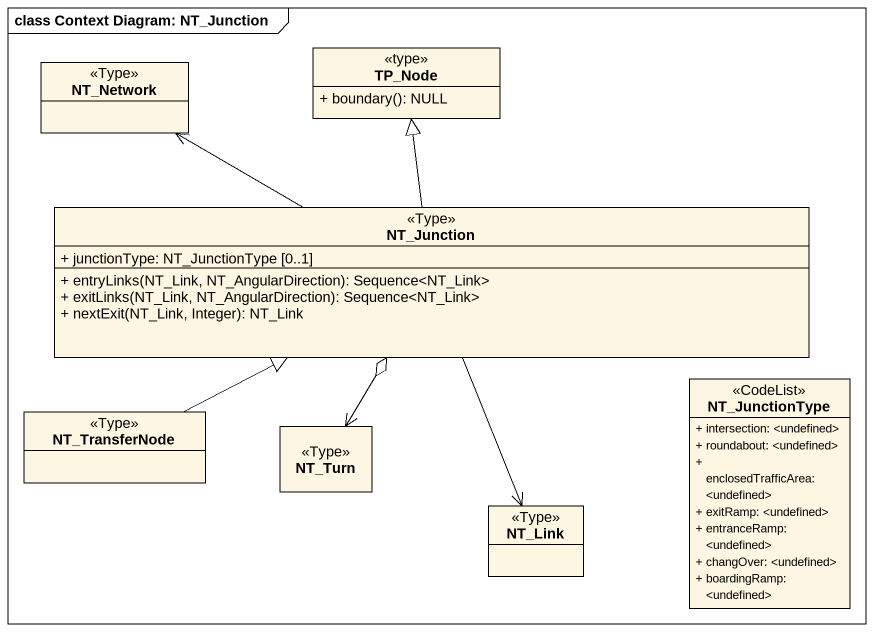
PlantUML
@startuml
mainframe class Context Diagram: NT_Junction
hide circle
hide empty members
skinparam classAttributeIconSize 0
class NT_Network <<Type>>
class TP_Node <<type>> {
  + boundary(): NULL
}
class NT_Junction <<Type>> {
  + junctionType: NT_JunctionType [0..1]
  + entryLinks(NT_Link, NT_AngularDirection): Sequence<NT_Link>
  + exitLinks(NT_Link, NT_AngularDirection): Sequence<NT_Link>
  + nextExit(NT_Link, Integer): NT_Link
}
class NT_TransferNode <<Type>>
class NT_Turn <<Type>>
class NT_JunctionType <<CodeList>> {
  + intersection: <undefined>
  + roundabout: <undefined>
  + enclosedTrafficArea: <undefined>
  + exitRamp: <undefined>
  + entranceRamp: <undefined>
  + changOver: <undefined>
  + boardingRamp: <undefined>
}
class NT_Link <<Type>>
NT_Junction -left-> NT_Network
NT_Junction -up-|> TP_Node
NT_Junction --> NT_Link
NT_TransferNode -right-|> NT_Junction
NT_Turn <-up-o NT_Junction
@enduml
